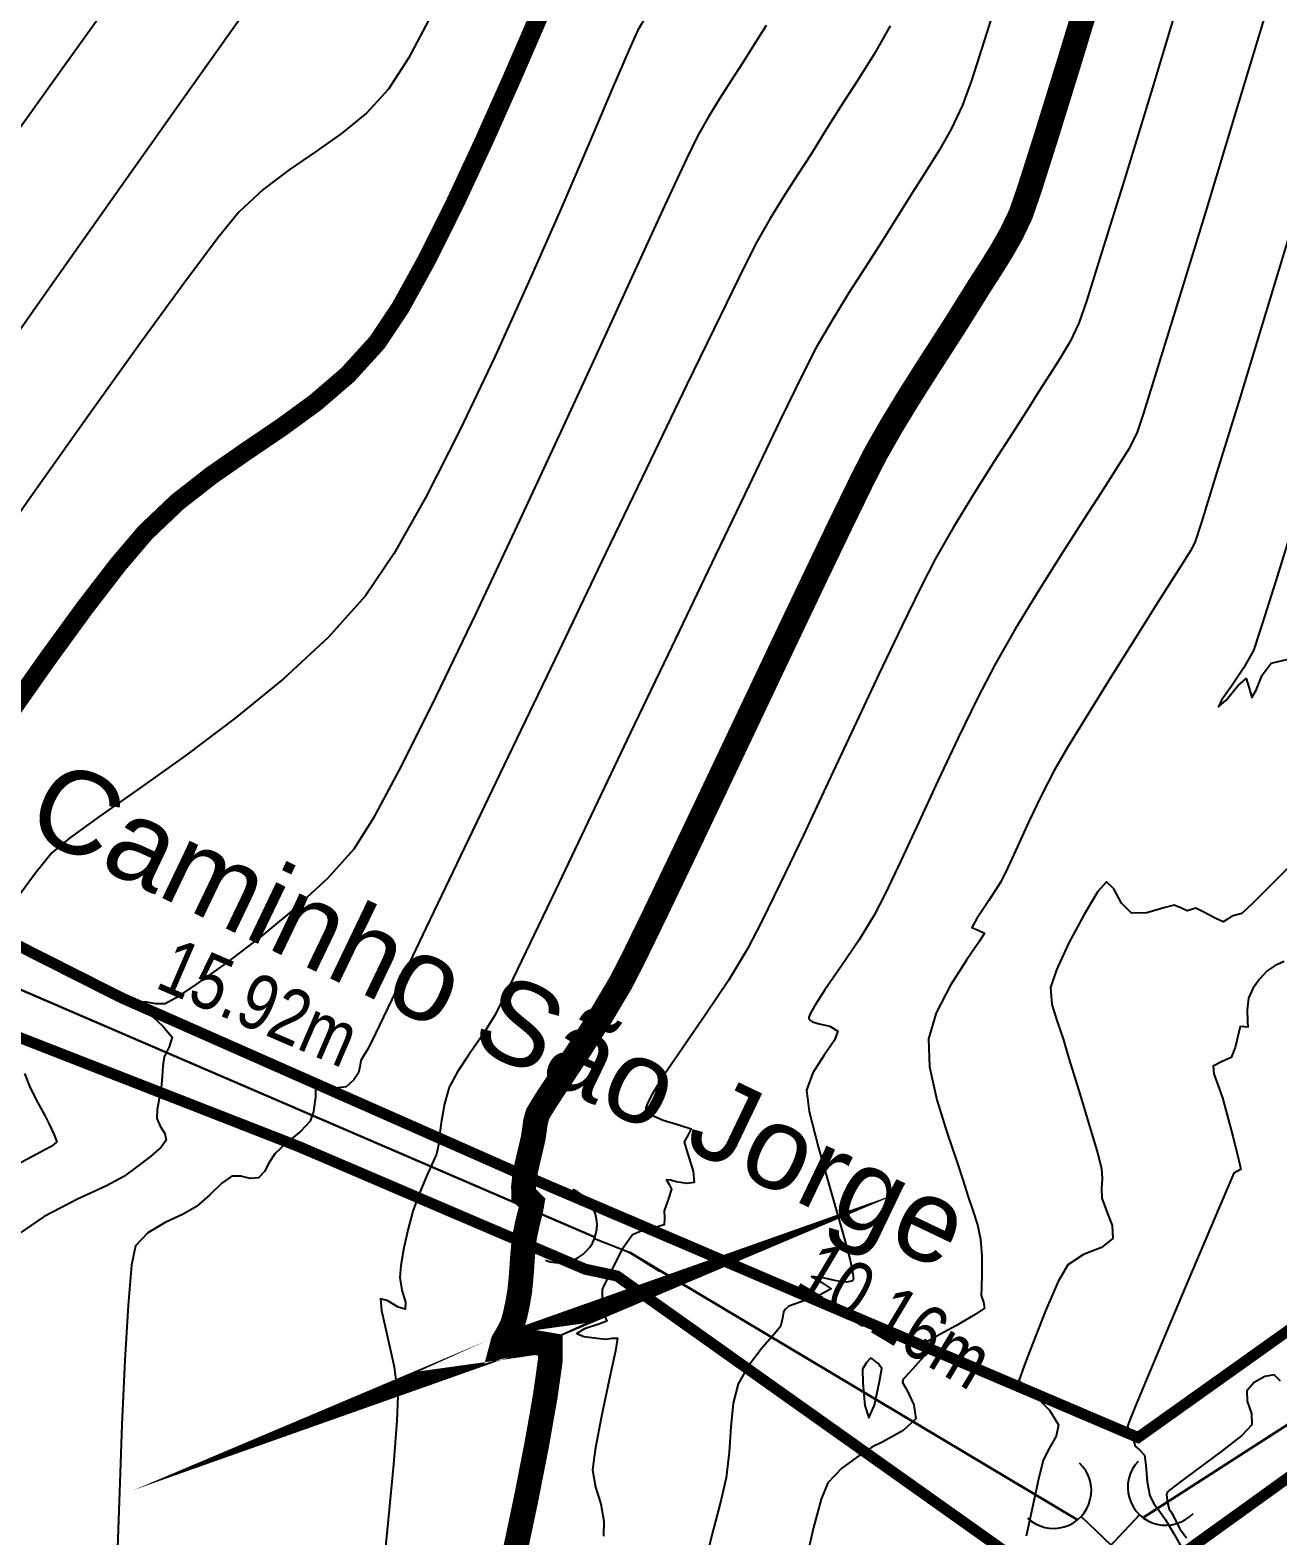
# Model space of a CAD drawing. Extents: x 360931 to 362237, y 7351473 to 7352200.
# Drawn here: x 361594.16 to 361616.8, y 7351840.05 to 7351867.38 of the extents above; entities that cross this region are included whole.
import ezdxf
from ezdxf.enums import TextEntityAlignment as Align

# ---------------------------------------------------------------- set-up
doc = ezdxf.new("R2010")
doc.units = 0
for name, color, linetype in [('A_Curvas Intermediarias', 37, 'Continuous'), ('A_Curvas Mestras', 32, 'Continuous'), ('PONTOS-Pontos - Água_U', 1, 'Continuous'), ('PS_IND_COMPRIMENTO', 7, 'Continuous'), ('ZZ-Carimbo Texto', 7, 'Continuous')]:
    doc.layers.add(name, color=color, linetype=linetype)
doc.layers.add('TUBO_PE_80_NTS194_PN_12_5', color=5, linetype='Continuous', lineweight=30)
doc.styles.add('CARIMBO', font='arial.ttf', dxfattribs={"height": 2})
doc.styles.add('ROMANS', font='arial.ttf', dxfattribs={"height": 2})
picture_1 = doc.add_image_def('image1.tif', size_in_pixel=(23490, 20550))

# ---------------------------------------------------------------- blocks, each defined once
blk = doc.blocks.new('*U1211', base_point=(361544.5079600605, 7351672.666167703))
for p, q in [((361544.3817252129, 7351672.606466972), (361544.6341949097, 7351672.770224494)), ((361544.5898388206, 7351672.562110886), (361544.5079600609, 7351672.688345734))]:
    blk.add_line(p, q)
for centre, start, end in [((361544.7495534642, 7351672.845048646), 122.968325282148, 302.968325282148), ((361544.2663666568, 7351672.531642822), 302.968325282148, 122.968325282148), ((361544.6646629727, 7351672.446752331), 32.96834127572016, 212.9683412757202)]:
    blk.add_arc(centre, 0.1375000000000001, start, end)
blk = doc.blocks.new('*U1220')
for p, q in [((-0.1349611733899325, -1.040834085586084e-17), (0, 0)), ((0, 0), (0.1276115338481963, -0.0248051693989508))]:
    blk.add_line(p, q)
blk.add_arc((-0.2724610013236037, -0.0002174700760600168), 0.1375, 270.0906135815417, 90.09061358154169)

msp = doc.modelspace()

# ---------------------------------------------------------------- linework, layer by layer
at = {"color": 0, "const_width": 0.2}
for points in [[(361629.2283346978, 7351914.738126702), (361628.7236157401, 7351905.567125448), (361628.7237191856, 7351899.001550904), (361631.0794248866, 7351888.234051084), (361634.4035408892, 7351878.851257103), (361636.5493730186, 7351872.748711157), (361637.05777291, 7351869.612286401), (361637.2159524929, 7351866.289716164), (361637.3738476007, 7351860.517804464), (361637.057695326, 7351858.200538766), (361636.0543923003, 7351856.876498527), (361631.8126806986, 7351855.191213953), (361627.4919281548, 7351852.663288274), (361623.0648250707, 7351848.105992419), (361614.2641749093, 7351841.836575363), (361608.8895804918, 7351844.127509449), (361602.8563345441, 7351846.708100715), (361595.8199752208, 7351849.81689946), (361590.75872281, 7351852.374382718)], [(361679.268685092, 7351877.4112433), (361678.3302736735, 7351875.798349909), (361675.7971475364, 7351873.250497348), (361664.7141833454, 7351867.950153493), (361650.5332463934, 7351859.977200502), (361639.6380299422, 7351854.427573585), (361631.5833047867, 7351850.730866954), (361624.9194352781, 7351846.821686768), (361614.4784420389, 7351839.300624889), (361610.6545034964, 7351836.008419311), (361610.7061195067, 7351833.826149688), (361610.8128353572, 7351831.516154596), (361610.4345439937, 7351827.789376182), (361609.0444354528, 7351824.547451524), (361607.9361784005, 7351822.690899373), (361606.5203263107, 7351821.45588113), (361606.5143889087, 7351821.452256459)], [(361591.133793014, 7351850.204452988), (361599.045625525, 7351847.113764011), (361604.2336704457, 7351844.891454243), (361604.8101202006, 7351844.767993244), (361611.8684017098, 7351839.756422766), (361610.5334378413, 7351838.018755821), (361609.5864148859, 7351836.454907463), (361609.5449390086, 7351834.156618791), (361609.6739009995, 7351830.650635821), (361609.2033724058, 7351828.126041949), (361608.152146633, 7351825.752572366), (361605.6746511588, 7351822.732141929), (361603.8949728105, 7351821.133826249), (361601.7541951406, 7351820.205772594), (361599.2007419732, 7351819.483952952), (361597.2920987604, 7351819.715966366), (361591.2824498687, 7351822.113439884)]]:
    msp.add_lwpolyline(points, dxfattribs=at)
at = {"layer": 'A_Curvas Intermediarias', "flags": 128}
for points, elevation in [([(361596.0993376421, 7351868.570172969), (361594.7299295062, 7351866.658872341), (361593.3036799507, 7351864.667231866)], 97), ([(361611.8816610402, 7351868.495955931), (361611.5159301503, 7351867.319734926), (361611.2402884146, 7351866.464143721), (361611.0821020509, 7351866.019068522), (361610.8718766636, 7351865.579701927), (361610.6419089765, 7351865.17294232), (361610.3970401101, 7351864.78075612), (361610.1421111847, 7351864.385109745), (361609.8819633204, 7351863.967969612), (361609.6087790217, 7351863.528328789), (361609.3175880704, 7351863.075686691), (361609.0175025037, 7351862.607769263), (361608.7176343584, 7351862.122302445), (361608.4270956716, 7351861.617012181), (361608.190813637, 7351861.151489675), (361607.7675539279, 7351860.284817038), (361607.2000098472, 7351859.10825476), (361606.5308746974, 7351857.713063329), (361605.8028417816, 7351856.190503241), (361605.0586044025, 7351854.631834987), (361604.340855863, 7351853.128319057), (361603.6922894658, 7351851.771215943), (361603.1555985138, 7351850.651786136), (361602.7734763098, 7351849.861290127), (361602.5886161565, 7351849.490988409), (361602.3680974854, 7351849.136182662), (361602.1301700611, 7351848.793683027), (361601.9162930457, 7351848.475644535), (361601.767925601, 7351848.194222218), (361601.6810723785, 7351847.889493381), (361601.6218401841, 7351847.553517628), (361601.5868414118, 7351847.276423449), (361601.5726884555, 7351847.148339328), (361601.5547427917, 7351847.063456036), (361601.5344132427, 7351846.97927939), (361601.4796565253, 7351846.858019414), (361601.3600091807, 7351846.592513398), (361601.2206760134, 7351846.261683349), (361601.1068618285, 7351845.944451278), (361601.0214177799, 7351845.624925968), (361600.9450683612, 7351845.276106491), (361600.8898283854, 7351844.960250287), (361600.8677126656, 7351844.739614801), (361600.907786976, 7351844.512718339), (361600.9718185031, 7351844.293911658), (361600.9693255236, 7351844.166928232), (361600.8381925835, 7351844.202862854), (361600.651162521, 7351844.315164338), (361600.5200410516, 7351844.351097176), (361600.5377105749, 7351844.141560714), (361600.6427234553, 7351843.685143422), (361600.7648143067, 7351843.120515978), (361600.8337177433, 7351842.586349055), (361600.8162458164, 7351842.138599644), (361600.7542679458, 7351841.349895048), (361600.661772897, 7351840.342981061), (361600.5527494357, 7351839.240603477)], 104), ([(361615.0475769369, 7351868.066416315), (361614.4996828492, 7351866.252966368), (361614.0102729896, 7351864.649447595), (361613.6092952659, 7351863.351901088), (361613.3266975858, 7351862.456367942), (361613.1924278568, 7351862.058889243), (361613.0313873105, 7351861.729969705), (361612.8528198425, 7351861.427624812), (361612.6624486509, 7351861.130535169), (361612.4659969339, 7351860.817381377), (361612.2775287592, 7351860.517474205), (361611.9967358088, 7351860.081958805), (361611.65536695, 7351859.550559697), (361611.2851710495, 7351858.963001395), (361610.9178969741, 7351858.359008417), (361610.5852935909, 7351857.778305277), (361610.3275668344, 7351857.278225833), (361609.9782025851, 7351856.560779071), (361609.5635547108, 7351855.688518932), (361609.1099770789, 7351854.723999348), (361608.6438235569, 7351853.729774255), (361608.1914480126, 7351852.768397588), (361607.7792043135, 7351851.902423283), (361607.4334463271, 7351851.194405275), (361607.1805279212, 7351850.7068975), (361606.8337870472, 7351850.13351781), (361606.4254087338, 7351849.520138758), (361606.0134464738, 7351848.923094318), (361605.6559537606, 7351848.39871845), (361605.448189611, 7351848.069395559), (361605.3575066514, 7351847.89393532), (361605.3350368844, 7351847.817784728), (361605.3365909467, 7351847.793308316), (361605.3573437356, 7351847.754995616), (361605.4432831152, 7351847.685009725), (361605.6458175096, 7351847.596121356), (361605.9484116092, 7351847.50621582), (361606.1542088343, 7351847.436768121), (361606.1020992743, 7351847.329033427), (361606.0314031173, 7351847.205640145), (361606.0878069091, 7351846.998338113), (361606.1902682527, 7351846.671417527), (361606.2133545491, 7351846.464123974), (361606.0765702701, 7351846.4443705), (361605.8826414577, 7351846.478746057), (361605.7809678676, 7351846.504510084), (361605.7077458134, 7351846.511554318), (361605.7527898441, 7351846.440531864), (361605.8013624801, 7351846.344736672), (361605.7376765407, 7351846.158665184), (361605.6638253242, 7351845.950053401), (361605.6741583401, 7351845.816366671), (361605.6687656834, 7351845.698759333), (361605.5399798499, 7351845.658976103), (361605.3041028387, 7351845.607125518), (361605.0926783484, 7351845.51226869), (361604.9013588963, 7351845.240526888), (361604.7064805826, 7351844.864274947), (361604.6106124801, 7351844.661954318), (361604.5726950169, 7351844.593646919), (361604.5397850153, 7351844.524093403), (361604.5408736996, 7351844.314891602), (361604.5516025354, 7351844.101383047), (361604.5949536095, 7351844.020402732), (361604.6270050186, 7351843.946816443), (361604.4808984145, 7351843.896629017), (361604.2189263004, 7351843.81094194), (361604.0824820988, 7351843.726809177), (361604.2098191134, 7351843.669471994), (361604.4486959987, 7351843.636732376), (361604.6047642042, 7351843.624485353), (361604.7242884848, 7351843.638316106), (361604.8217496998, 7351843.637212615), (361604.7820450414, 7351843.411496263), (361604.6697953363, 7351842.881255026), (361604.5321314606, 7351842.224944148), (361604.4161842905, 7351841.621018884), (361604.3690847023, 7351841.247934477), (361604.4211933453, 7351840.93456104), (361604.5155315477, 7351840.635393178), (361604.5742901934, 7351840.32096509), (361604.5635045553, 7351840.047802783)], 106), ([(361601.4442916494, 7351867.657096678), (361601.029763972, 7351866.866604058), (361600.6679910882, 7351866.304763597), (361600.2631538226, 7351865.869434301), (361599.8148700008, 7351865.501592559), (361599.341152417, 7351865.169676024), (361598.8600138652, 7351864.842122347), (361598.3894671395, 7351864.48736918), (361597.947525034, 7351864.073854174), (361597.5729884878, 7351863.612125436), (361596.9491412736, 7351862.778916528), (361596.1356779775, 7351861.660238806), (361595.192293186, 7351860.342103621), (361594.1786814851, 7351858.910522324), (361593.1545374611, 7351857.451506266)], 99), ([(361605.3889297817, 7351867.718269855), (361605.1897987925, 7351867.375072537), (361605.0297335646, 7351867.024581227), (361604.7256377465, 7351866.314801693), (361604.3036735608, 7351865.324130629), (361603.7900032309, 7351864.13096473), (361603.2107889794, 7351862.813700696), (361602.5921930295, 7351861.450735218), (361601.9603776042, 7351860.120464996), (361601.3415049264, 7351858.901286724), (361600.7617372191, 7351857.871597099), (361600.2472367053, 7351857.109792816), (361599.5698145966, 7351856.354795319), (361598.761002958, 7351855.607820133), (361597.8816856613, 7351854.88940804), (361596.9927465778, 7351854.220099826), (361596.1550695791, 7351853.620436276), (361595.4295385366, 7351853.110958174), (361594.8770373219, 7351852.712206304), (361594.5584498064, 7351852.444721449), (361594.252177818, 7351852.075055158), (361593.9412891355, 7351851.644182722)], 101), ([(361616.6293460376, 7351867.857742953), (361616.0402502181, 7351865.899876968), (361615.4919521403, 7351864.09178692), (361615.0114944799, 7351862.519553484), (361614.6259199126, 7351861.269257338), (361614.362271114, 7351860.426979152), (361614.2475907597, 7351860.078799604), (361614.1000646316, 7351859.787922698), (361613.9338246746, 7351859.520371216), (361613.7580137406, 7351859.242087259), (361613.5883899981, 7351858.97498945), (361613.287058719, 7351858.508862032), (361612.8990066192, 7351857.903949783), (361612.4692204141, 7351857.220497481), (361612.0426868193, 7351856.518749902), (361611.6643925506, 7351855.858951825), (361611.3496049033, 7351855.253649185), (361611.000654193, 7351854.537094813), (361610.6384841085, 7351853.767268853), (361610.2840383386, 7351853.002151451), (361609.9582605719, 7351852.299722753), (361609.6820944974, 7351851.717962903), (361609.4764838036, 7351851.314852046), (361609.2031574386, 7351850.86846337), (361608.8835389951, 7351850.395487111), (361608.5820920015, 7351849.958477406), (361608.3973373414, 7351849.676801943), (361608.313332804, 7351849.526190714), (361608.2910470489, 7351849.46216847), (361608.2915664769, 7351849.442574221), (361608.3044661704, 7351849.419204707), (361608.356762961, 7351849.382626498), (361608.4801837358, 7351849.344796971), (361608.6691490269, 7351849.302741532), (361608.8169692509, 7351849.213460829), (361608.7539831751, 7351849.046810922), (361608.5672627456, 7351848.777445955), (361608.3626451276, 7351848.457423241), (361608.2459674866, 7351848.138800092), (361608.2983390476, 7351847.752410167), (361608.4656265183, 7351847.092909166), (361608.6882318858, 7351846.308658396), (361608.906557137, 7351845.548019162), (361609.0380857896, 7351845.056206878), (361609.0915472767, 7351844.805271542), (361609.0985198388, 7351844.711938899), (361609.0919752387, 7351844.691020525), (361609.064988093, 7351844.672058218), (361608.9767207577, 7351844.657865848), (361608.7891391473, 7351844.678901533), (361608.5215721395, 7351844.738336498), (361608.3423675821, 7351844.761035952), (361608.5165220749, 7351844.656665745), (361608.6983342192, 7351844.535058666), (361608.4992046437, 7351844.424088378), (361608.1328611209, 7351844.290672495), (361607.9267854124, 7351844.219666098), (361607.8760195329, 7351844.171180875), (361607.8309372223, 7351844.117995556), (361607.8123306147, 7351844.005026162), (361607.7775231944, 7351843.853391819), (361607.6676443605, 7351843.719686185), (361607.4435106624, 7351843.462198748), (361607.194066842, 7351843.140366158), (361607.0082576414, 7351842.813625064), (361606.9190046797, 7351842.457419037), (361606.8763784962, 7351842.030847892), (361606.8450472143, 7351841.568832642), (361606.7896789568, 7351841.1062943), (361606.7023485485, 7351840.713348866), (361606.5643929223, 7351840.177492828), (361606.4035374016, 7351839.560877486)], 107), ([(361597.9489120986, 7351867.552757804), (361596.906799586, 7351866.086213981), (361595.7238651299, 7351864.415225732), (361594.458934263, 7351862.62352327), (361593.1708325181, 7351860.794836815)], 98), ([(361607.5141933909, 7351867.462556492), (361607.297929707, 7351867.118557848), (361607.0853899848, 7351866.775505027), (361606.8770153481, 7351866.4513383), (361606.6720073769, 7351866.132414109), (361606.4695676515, 7351865.805088892), (361606.2688977522, 7351865.455719085), (361606.0699902243, 7351865.044370419), (361605.6810272308, 7351864.203518693), (361605.1408511668, 7351863.025309918), (361604.4883044272, 7351861.601890106), (361603.762229407, 7351860.02540527), (361603.0014685013, 7351858.388001421), (361602.244864105, 7351856.781824573), (361601.531258613, 7351855.299020736), (361600.8994944206, 7351854.031735926), (361600.3884139225, 7351853.072116151), (361600.0368595139, 7351852.512307426), (361599.5560181013, 7351851.979207329), (361598.9685563642, 7351851.436105288), (361598.3368039588, 7351850.915413041), (361597.7230905411, 7351850.449542323), (361597.1897457673, 7351850.070904873), (361596.7990992936, 7351849.811912427), (361596.6134807761, 7351849.704976722), (361596.4359748387, 7351849.705862219), (361596.2528913734, 7351849.744470352), (361596.1520859878, 7351849.73400462), (361596.2856603888, 7351849.566859061), (361596.569554691, 7351849.301715053), (361596.7373821136, 7351849.101207124), (361596.6853261956, 7351848.928777497), (361596.5934231911, 7351848.742909074), (361596.5703255818, 7351848.583272059), (361596.5566907431, 7351848.38720749), (361596.5396124801, 7351848.183294744), (361596.5051895784, 7351847.983120849), (361596.4692187416, 7351847.79137085), (361596.4633406529, 7351847.62627115), (361596.5221863847, 7351847.485771176), (361596.6055071375, 7351847.354672153), (361596.6326237866, 7351847.231478188), (361596.5410596826, 7351847.108073855), (361596.3451818151, 7351846.93723879), (361596.1004853518, 7351846.748624742), (361595.8624654603, 7351846.571883458), (361595.5456556669, 7351846.403923127), (361595.023635907, 7351846.160783363), (361594.4201808916, 7351845.847365647), (361593.8590653316, 7351845.468571457)], 102), ([(361609.7666917414, 7351867.45890251), (361609.4742728888, 7351866.943511341), (361609.1682784762, 7351866.452658556), (361608.8673043892, 7351865.986018053), (361608.5899465137, 7351865.54326373), (361608.3334300231, 7351865.129229567), (361608.081940419, 7351864.737989238), (361607.8345140802, 7351864.35307618), (361607.5901873849, 7351863.958023832), (361607.3479967119, 7351863.536365633), (361607.1252145913, 7351863.094869404), (361606.6877327569, 7351862.199789478), (361606.0800431639, 7351860.944676521), (361605.3466377673, 7351859.423081205), (361604.5320085224, 7351857.728554196), (361603.6806473839, 7351855.954646162), (361602.837046307, 7351854.194907772), (361602.0456972468, 7351852.542889694), (361601.3510921584, 7351851.092142596), (361600.7977229968, 7351849.936217146), (361600.430081717, 7351849.168664012), (361600.2926602742, 7351848.883033863), (361600.2246239749, 7351848.780308054), (361600.1639516373, 7351848.679662437), (361600.1442996966, 7351848.566032179), (361600.121913201, 7351848.454463072), (361600.0383358045, 7351848.328382967), (361599.8979276316, 7351848.202936136), (361599.7011139591, 7351848.175969746), (361599.5436894032, 7351848.18572355), (361599.4228076592, 7351848.198759208), (361599.3346124801, 7351848.208287653), (361599.3402315277, 7351848.125240033), (361599.3396077667, 7351848.075057396), (361599.3378908306, 7351848.021964628), (361599.3301431536, 7351847.931785313), (361599.3027322603, 7351847.750782791), (361599.245530816, 7351847.57947666), (361599.071473689, 7351847.39755379), (361598.8043776026, 7351847.17232682), (361598.6004380051, 7351846.985753995), (361598.5009757983, 7351846.826041103), (361598.4167166575, 7351846.663245156), (361598.307963191, 7351846.552101238), (361598.1563494008, 7351846.540145395), (361597.9865494535, 7351846.578363596), (361597.8234262055, 7351846.576665803), (361597.6433212523, 7351846.451141882), (361597.4218964979, 7351846.238188284), (361597.1829952616, 7351846.028174849), (361596.9376676119, 7351845.892048895), (361596.6159724098, 7351845.739439699), (361596.3000349415, 7351845.552555088), (361596.0719804929, 7351845.313602888), (361596.0041132277, 7351844.966994754), (361595.9404045108, 7351844.239526189), (361595.8817101695, 7351843.238508662), (361595.8288860308, 7351842.071253642), (361595.7827879217, 7351840.845072594), (361595.7442716697, 7351839.667276989)], 103), ([(361617.2486648269, 7351864.449542243), (361616.6424285599, 7351862.45081629), (361616.1141887992, 7351860.719747658), (361615.6944760554, 7351859.352958773), (361615.4138208397, 7351858.447072065), (361615.3027536627, 7351858.098709964), (361615.2265996333, 7351857.94855725), (361615.1407853933, 7351857.810445285), (361615.0500305474, 7351857.666793142), (361614.9134332399, 7351857.448918095), (361614.6194381425, 7351856.983067064), (361614.2239022755, 7351856.355109368), (361613.7826826586, 7351855.650914329), (361613.3516363122, 7351854.95635127), (361612.986620256, 7351854.357289511), (361612.7434915103, 7351853.939598373), (361612.5121868739, 7351853.491775445), (361612.2855265492, 7351853.016740883), (361612.0774133602, 7351852.563938607), (361611.901750131, 7351852.182812538), (361611.772439686, 7351851.922806591), (361611.5579818952, 7351851.581388628), (361611.3394354851, 7351851.258605431), (361611.246542007, 7351851.091840126), (361611.3622872248, 7351851.041489863), (361611.4797296676, 7351850.990153537), (361611.3882146078, 7351850.842330878), (361611.1532975161, 7351850.501837064), (361610.8622181731, 7351850.043435229), (361610.6022163595, 7351849.541888509), (361610.4605318559, 7351849.07196004), (361610.4821359294, 7351848.566050321), (361610.6147432675, 7351847.966308796), (361610.7997087816, 7351847.362122018), (361610.978387383, 7351846.842876539), (361611.0921339832, 7351846.497958912), (361611.1772290763, 7351846.221682897), (361611.268152496, 7351845.957610836), (361611.3498573407, 7351845.698033507), (361611.4072967086, 7351845.435241695), (361611.4306166627, 7351845.133556767), (361611.4301540321, 7351844.812449114), (361611.4211480648, 7351844.546933035), (361611.4188380087, 7351844.412022838), (361611.4595466991, 7351844.291334137), (361611.4803711008, 7351844.181954319), (361611.3110138174, 7351844.069322088), (361610.9561065162, 7351843.864810203), (361610.6040961005, 7351843.668615067), (361610.4434294736, 7351843.580933076), (361610.3943811014, 7351843.607783161), (361610.3614755866, 7351843.521567147), (361610.3330947286, 7351843.428192484), (361610.385280614, 7351843.399828074), (361610.4355813835, 7351843.37257134), (361610.3247077781, 7351843.245195233), (361610.1168886938, 7351843.017297072), (361610.0038809986, 7351842.8936858), (361609.9901003507, 7351842.836186124), (361610.0669630408, 7351842.704925248), (361610.1977924744, 7351842.429684739), (361610.233586719, 7351842.177591321), (361610.0011870596, 7351841.962542168), (361609.6320341976, 7351841.755492507), (361609.4340253241, 7351841.659156154), (361609.3911885964, 7351841.628255432), (361609.3486360491, 7351841.59696442), (361609.1953801021, 7351841.501354149), (361608.889668584, 7351841.281307557), (361608.6343092543, 7351841.015214534), (361608.5168176771, 7351840.71623662), (361608.3762731163, 7351840.206511707), (361608.2379256609, 7351839.593477752)], 108), ([(361617.1747760387, 7351858.713781141), (361616.7629853112, 7351857.382870543), (361616.4819867134, 7351856.490040455), (361616.3579165656, 7351856.118620324), (361616.1798940373, 7351855.800430406), (361615.9595948831, 7351855.47507916), (361615.7802866827, 7351855.215538314), (361615.7252370154, 7351855.094779597), (361615.8608137849, 7351855.216092856), (361616.0760706288, 7351855.47629161), (361616.2231391863, 7351855.611589333), (361616.2794609428, 7351855.435427795), (361616.3306640771, 7351855.266074711), (361616.4047324604, 7351855.397295777), (361616.5185520767, 7351855.670672628), (361616.6801250193, 7351855.887764663), (361616.9887960774, 7351855.963861794)], 109), ([(361617.3495060968, 7351852.536752291), (361616.7947417044, 7351851.97967361), (361616.3440384225, 7351851.534000249), (361616.147796231, 7351851.345756141), (361616.0574959226, 7351851.321295928), (361615.9656988111, 7351851.299249283), (361615.8874879778, 7351851.242803353), (361615.8102848643, 7351851.195973187), (361615.6731444093, 7351851.258247942), (361615.4469439174, 7351851.37647019), (361615.3131667658, 7351851.441580033), (361615.2341030504, 7351851.417549405), (361615.1548848206, 7351851.393192616), (361615.0518972578, 7351851.444487388), (361614.9182289993, 7351851.500569363), (361614.7331648378, 7351851.44900317), (361614.4215427142, 7351851.359267776), (361614.1441642628, 7351851.35325313), (361613.9663827108, 7351851.53689829), (361613.8259252639, 7351851.795344897), (361613.6921545241, 7351851.919286789), (361613.5361671183, 7351851.745645645), (361613.2847706681, 7351851.331213696), (361613.0096620911, 7351850.81218564), (361612.7825383045, 7351850.324756172), (361612.6750962252, 7351850.005119988), (361612.6971858805, 7351849.694948107), (361612.7966255624, 7351849.388365778), (361612.9046600793, 7351849.069566427), (361613.0088493754, 7351848.716018487), (361613.1807558913, 7351848.152552945), (361613.3703319352, 7351847.530619114), (361613.5275298155, 7351847.001666311), (361613.6023018404, 7351846.717143849), (361613.6106677726, 7351846.536986729), (361613.6016248512, 7351846.36202545), (361613.6083446649, 7351846.181404201), (361613.6890015465, 7351845.95163006), (361613.7962796556, 7351845.683077228), (361613.8051153221, 7351845.445690583), (361613.6039695657, 7351845.287949741), (361613.2764972572, 7351845.157600857), (361612.9904255043, 7351844.973488606), (361612.8177100342, 7351844.665232554), (361612.5877575565, 7351844.13600546), (361612.355826579, 7351843.55063664), (361612.2059909946, 7351843.152684838), (361612.13301153, 7351842.950637203), (361612.1097501572, 7351842.881630781), (361612.1070631561, 7351842.870791074), (361612.1107841138, 7351842.863806305), (361612.1299351015, 7351842.843965257), (361612.1734955054, 7351842.807768802), (361612.2188375043, 7351842.770577985), (361612.3757096644, 7351842.625654032), (361612.6552695, 7351842.335126341), (361612.8211685421, 7351842.063847664), (361612.7792253841, 7351841.85903055), (361612.654903021, 7351841.650808803), (361612.5413195858, 7351841.428417057), (361612.4569885113, 7351841.082378998), (361612.3435516693, 7351840.545828071), (361612.236700797, 7351840.046712446)], 109), ([(361594.0612997437, 7351848.445036286), (361594.1655307459, 7351848.182333296), (361594.3010577825, 7351847.911518201), (361594.4277112188, 7351847.679756106), (361594.5053214199, 7351847.534212115), (361594.5971152289, 7351847.332240785), (361594.6464428821, 7351847.205096278), (361594.5988662209, 7351847.15891237), (361594.541935659, 7351847.115592067), (361594.3524680087, 7351847.014695383), (361593.8701250262, 7351846.754382412)], 101), ([(361604.3723668843, 7351844.071577117), (361604.3736868055, 7351844.081902323), (361604.372625345, 7351844.126025883), (361604.3685857925, 7351844.156356202), (361604.267167243, 7351844.186245516), (361604.1374958882, 7351844.196707682), (361604.0541230474, 7351844.078393315), (361604.0210734521, 7351843.95445211), (361604.2049700869, 7351844.000279802), (361604.3723668843, 7351844.071577117)], 106), ([(361609.500896999, 7351843.217987792), (361609.4973914883, 7351843.220499995), (361609.4805872886, 7351843.232445627), (361609.4437309131, 7351843.257595587), (361609.4087743058, 7351843.276427347), (361609.3400786341, 7351843.198695211), (361609.2674709707, 7351843.080048658), (361609.2686970436, 7351842.827424191), (361609.3044768724, 7351842.41605261), (361609.3801124801, 7351842.196772501), (361609.4840771626, 7351842.422573703), (361609.5749016076, 7351842.850369143), (361609.6129739259, 7351843.08688203), (361609.5870883308, 7351843.131472365), (361609.5594105097, 7351843.171974023), (361609.500896999, 7351843.217987792)], 108), ([(361616.8462569439, 7351842.861391651), (361616.7351235912, 7351842.973054319), (361616.5666629019, 7351842.943355498), (361616.3698888569, 7351842.832913398), (361616.2353371992, 7351842.684870049), (361616.2430478933, 7351842.496079833), (361616.3207190597, 7351842.270933957), (361616.3303736742, 7351842.063879692), (361616.1460467836, 7351841.874342537), (361615.7664028427, 7351841.575602609), (361615.3248241428, 7351841.248720345), (361615.0166010563, 7351841.021424669), (361614.8565234509, 7351840.898145132), (361614.7996631648, 7351840.848158511), (361614.7893916321, 7351840.834770573), (361614.7829297485, 7351840.808207599), (361614.7836564293, 7351840.739467807), (361614.8045963075, 7351840.6265006), (361614.8295956734, 7351840.539172806), (361614.8596271207, 7351840.491764111), (361614.8915422814, 7351840.445005974), (361614.9317945553, 7351840.354213789), (361615.0227456977, 7351840.176406473), (361615.1411333134, 7351840.01891543)], 111)]:
    msp.add_lwpolyline(points, dxfattribs=dict(at, elevation=elevation))
at = {"layer": 'A_Curvas Mestras', "color": 9, "true_color": 0xd19cc7, "const_width": 0.34, "elevation": 100, "flags": 128}
msp.add_lwpolyline([(361603.705176666, 7351868.363959114), (361603.3357815268, 7351867.498367634), (361602.8906639743, 7351866.471849035), (361602.3963489767, 7351865.363887002), (361601.8793615021, 7351864.253965219), (361601.3662265185, 7351863.221567369), (361600.8834689941, 7351862.346177137), (361600.4576138968, 7351861.707278207), (361599.9260620265, 7351861.123047402), (361599.3422542512, 7351860.620569216), (361598.7237223028, 7351860.16912423), (361598.0879979134, 7351859.737993019), (361597.4526128152, 7351859.296456161), (361596.8350987401, 7351858.813794233), (361596.2529874202, 7351858.259287812), (361595.7541278634, 7351857.673063927), (361595.1545492022, 7351856.894216504), (361594.4964307094, 7351855.990922114), (361593.8219516582, 7351855.031357329)], dxfattribs=at)
at = {"layer": 'A_Curvas Mestras', "color": 3, "const_width": 0.45, "elevation": 105, "flags": 128}
msp.add_lwpolyline([(361613.5019200899, 7351868.398042343), (361613.008949667, 7351866.778211635), (361612.5951014208, 7351865.440232934), (361612.2934987252, 7351864.491393073), (361612.1372649538, 7351864.038978883), (361611.9685286897, 7351863.686323674), (361611.7839463761, 7351863.359840288), (361611.5874037119, 7351863.045054166), (361611.3827863959, 7351862.727490753), (361611.1739801271, 7351862.392675495), (361610.9666675203, 7351862.059958959), (361610.7064128987, 7351861.655055578), (361610.4117272808, 7351861.197169609), (361610.1011216848, 7351860.705505307), (361609.7931071289, 7351860.199266928), (361609.5061946312, 7351859.697658729), (361609.2586140679, 7351859.213031587), (361608.864751123, 7351858.405055069), (361608.3615798814, 7351857.355381486), (361607.7860744285, 7351856.145663153), (361607.1752088494, 7351854.857552384), (361606.5659572291, 7351853.57270149), (361605.9952936528, 7351852.372762787), (361605.5001922055, 7351851.339388588), (361605.1176269725, 7351850.554231206), (361604.8845720389, 7351850.098942955), (361604.5459170211, 7351849.527577372), (361604.1584402998, 7351848.920766762), (361603.7890238401, 7351848.36062285), (361603.5045496067, 7351847.929257355), (361603.3718995648, 7351847.708782), (361603.3321570874, 7351847.563940777), (361603.31233486, 7351847.418194156), (361603.289320899, 7351847.266409144), (361603.2393071807, 7351847.049736249), (361603.1769994345, 7351846.78795215), (361603.1370563066, 7351846.593863106), (361603.1147998571, 7351846.388697118), (361603.1174185407, 7351846.244552298), (361603.1949564576, 7351846.169556003), (361603.2696124801, 7351846.094954318), (361603.2463257443, 7351845.961841962), (361603.1837275586, 7351845.713554566), (361603.1290600991, 7351845.454411462), (361603.0994507934, 7351845.151929801), (361603.0747934451, 7351844.789546675), (361603.046479794, 7351844.495461331), (361603.0086229928, 7351844.274506588), (361602.9632860121, 7351844.063808869), (361602.9137853196, 7351843.890007817), (361602.8345783927, 7351843.730761594), (361602.7467543529, 7351843.581210295), (361602.723577134, 7351843.494216469), (361602.8878743607, 7351843.53617632), (361603.0307117167, 7351843.596618441), (361602.8789587644, 7351843.542888743), (361602.7288535626, 7351843.474656656), (361602.929961136, 7351843.502631112), (361603.3199392532, 7351843.561283163), (361603.6002250361, 7351843.514342659), (361603.5997270583, 7351843.228770717), (361603.508999933, 7351842.585478805), (361603.3560892892, 7351841.717968297), (361603.1690407554, 7351840.759740566), (361602.9758999602, 7351839.844296979), (361602.8047125323, 7351839.105138914)], dxfattribs=at)
at = {"layer": 'A_Curvas Mestras', "elevation": 110, "flags": 128}
msp.add_lwpolyline([(361616.9158505932, 7351850.475251665), (361616.7536798651, 7351850.402003612), (361616.603909916, 7351850.304390216), (361616.4685965389, 7351850.157319648), (361616.3484304034, 7351849.983946218), (361616.2670945217, 7351849.807290803), (361616.2430272794, 7351849.597266698), (361616.2528984029, 7351849.384200895), (361616.2577379157, 7351849.281734806), (361616.1889337793, 7351849.290026332), (361616.1180780886, 7351849.298626277), (361616.0866070905, 7351849.167157004), (361616.0276833617, 7351848.915364563), (361615.9543357273, 7351848.730548414), (361615.7763970089, 7351848.65432443), (361615.6255499801, 7351848.578204319), (361615.6395279535, 7351848.434548545), (361615.7184037422, 7351848.221361823), (361615.7973069721, 7351847.999046005), (361615.87442751, 7351847.712682465), (361615.9877043347, 7351847.283001449), (361616.0889206208, 7351846.88893792), (361616.1298595434, 7351846.709426846), (361616.069284217, 7351846.672536849), (361616.003252342, 7351846.636044106), (361615.8914691439, 7351846.378134895), (361615.6131243104, 7351845.723755656), (361615.2353331263, 7351844.831027374), (361614.8252108761, 7351843.85807103), (361614.4498728447, 7351842.963007607), (361614.2197485286, 7351842.409297071), (361614.1106245905, 7351842.141841272), (361614.0761526085, 7351842.052905781), (361614.0720105772, 7351842.039043453), (361614.0770147171, 7351842.026498894), (361614.102441583, 7351841.992751057), (361614.1576608199, 7351841.935581534), (361614.203058076, 7351841.889410278), (361614.1812041317, 7351841.795803684), (361614.1940291498, 7351841.738942523), (361614.2123490655, 7351841.679578709), (361614.2894864879, 7351841.61056914), (361614.3798076608, 7351841.513522994), (361614.4032029274, 7351841.336939398), (361614.4321312642, 7351841.030357864), (361614.479886559, 7351840.777698985), (361614.558375939, 7351840.628831139), (361614.6576970813, 7351840.49546342), (361614.7584296986, 7351840.354277497), (361614.9045884178, 7351840.102623535), (361615.1734225877, 7351839.632743722)], dxfattribs=at)
at = {"layer": 'TUBO_PE_80_NTS194_PN_12_5', "linetype": 'Continuous'}
for points in [[(361614.3535048507, 7351840.3818729), (361639.4180256194, 7351856.524933923)], [(361591.0313736286, 7351851.237930354), (361604.4108327826, 7351845.470844858)], [(361605.0319684074, 7351845.203110432), (361613.1647725574, 7351840.34281535)]]:
    msp.add_lwpolyline(points, dxfattribs=at)

# ---------------------------------------------------------------- block references
at = {"layer": 'PONTOS-Pontos - Água_U', "xscale": 5, "yscale": 5, "zscale": 5}
for name, p, rotation in [('*U1220', (361605.0319683866, 7351845.203110408), 338.7813829048545), ('*U1211', (361613.7499150789, 7351839.993124732), 193.6636035098965)]:
    msp.add_blockref(name, p, dxfattribs=dict(at, rotation=rotation))

# ---------------------------------------------------------------- texts
at = {"layer": 'PS_IND_COMPRIMENTO', "style": 'ROMANS', "width": 0.8}
for s, rotation, p in [('15.92m', 336.6820126713459, (361598.3148539332, 7351849.731870844)), ('10.16m', 329.1367790259546, (361609.8678559946, 7351844.060554459))]:
    msp.add_text(s, height=1, rotation=rotation, dxfattribs=at).set_placement(p, align=Align.MIDDLE_CENTER)
at = {"layer": 'ZZ-Carimbo Texto', "style": 'CARIMBO'}
msp.add_text('Caminho São Jorge', height=1.5, rotation=334.4169489001562, dxfattribs=at).set_placement((361602.690413057, 7351849.523482054), align=Align.MIDDLE_CENTER)

# ---------------------------------------------------------------- pictures from other files: only their frames are drawn
at = {"lineweight": 30}
image = msp.add_image(picture_1, insert=(361177.2587027963, 7351517.422883727, -3.228), size_in_units=(579.284833538841, 506.7817509247842), dxfattribs=dict(at, fade=58))
image.dxf.flags = 15

doc.saveas('drawing.dxf')
